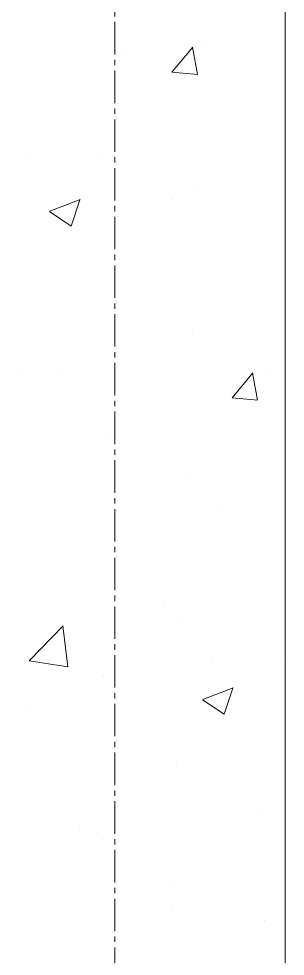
# Model space of a CAD drawing. Header units: millimetres. Extents: x 470010 to 1231400, y -134005 to 421770.
# Drawn here: x 806466 to 806623, y 162063 to 162613 of the extents above; entities that cross this region are included whole.
import ezdxf
from ezdxf.enums import TextEntityAlignment as Align

# ---------------------------------------------------------------- set-up
doc = ezdxf.new("R2010")
doc.units = ezdxf.units.MM
doc.linetypes.add('CENTER2', pattern=[28.575, 19.05, -3.175, 3.175, -3.175])
doc.layers.get('Defpoints').update_dxf_attribs({"color": 140})
doc.layers.add('АР_Стены ПЕНОблок', color=52, linetype='Continuous', lineweight=20)
doc.layers.add('АР_Штриховка', color=8, linetype='Continuous', lineweight=0)
doc.layers.add('РД_Оси_100', color=7, linetype='Continuous', lineweight=0, true_color=0x525252)
doc.styles.add('style1', font='ARIALN.TTF')

# ---------------------------------------------------------------- blocks, each defined once
blk = doc.blocks.new('СОШ_2200_АР_ОСИ_М100_28.05.24')
at = {"layer": 'РД_Оси_100', "color": 251, "linetype": 'CENTER2', "true_color": 0x636466}
blk.add_line((0, -6155), (0, 139938.679), dxfattribs=at)
blk = doc.blocks.new('A$C9108343f')
at = {"layer": 'АР_Стены ПЕНОблок', "color": 18, "linetype": 'Continuous', "lineweight": 20, "true_color": 0x000000}
blk.add_line((140904.09, 237679.49), (140904.09, 313879.49), dxfattribs=at)
at = {"layer": 'АР_Штриховка', "color": 18, "linetype": 'Continuous', "lineweight": 0, "true_color": 0x000000}
for p, q in [((140855.63, 262966.06), (140855.63, 262966.06)), ((140808.07, 262961.19), (140808.07, 262961.19)), ((140837.59, 262948.43), (140849.84, 262963.02)), ((140852.58, 262947.05), (140849.65, 262962.98)), ((140837.59, 262948.42), (140852.78, 262947.09)), ((140902.88, 262924.01), (140902.88, 262924.01)), ((140797.11, 262900.24), (140797.11, 262900.24)), ((140754.75, 262898.58), (140754.75, 262898.58)), ((140852.54, 262881.51), (140852.54, 262881.51)), ((140765.89, 262866.86), (140783.67, 262873.68)), ((140778.44, 262858.14), (140783.59, 262873.49)), ((140837.45, 262873.68), (140837.45, 262873.68)), ((140765.8, 262866.66), (140778.43, 262858.14)), ((140849.45, 262796.95), (140849.45, 262796.95)), ((140747.65, 262770.45), (140747.65, 262770.45)), ((140770.63, 262773.5), (140770.63, 262773.5)), ((140872.84, 262757.37), (140885.08, 262771.97)), ((140887.83, 262756), (140884.89, 262771.92)), ((140892.4, 262772.45), (140892.4, 262772.45)), ((140883.24, 262764.72), (140883.24, 262764.72)), ((140872.84, 262757.36), (140888.02, 262756.03)), ((140801.21, 262736.33), (140801.21, 262736.33)), ((140846.36, 262712.4), (140846.36, 262712.4)), ((140805.13, 262691.26), (140805.13, 262691.26)), ((140864.22, 262694.43), (140864.22, 262694.43)), ((140832.71, 262635.61), (140832.71, 262635.61)), ((140843.27, 262627.84), (140843.27, 262627.84)), ((140753.87, 262603.06), (140773.65, 262623.67)), ((140776.43, 262599.55), (140773.62, 262623.67)), ((140753.84, 262603.1), (140776.43, 262599.6)), ((140860.99, 262602.63), (140860.99, 262602.63)), ((140902.13, 262602.37), (140902.13, 262602.37)), ((140797.4, 262594.25), (140797.4, 262594.25)), ((140855.7, 262580.4), (140873.48, 262587.23)), ((140868.25, 262571.69), (140873.4, 262587.04)), ((140754, 262576.94), (140754, 262576.94)), ((140855.61, 262580.21), (140868.24, 262571.69)), ((140840.18, 262543.29), (140840.18, 262543.29)), ((140890.37, 262515.11), (140890.37, 262515.11)), ((140783.25, 262505.82), (140783.25, 262505.82)), ((140794.17, 262502.44), (140794.17, 262502.44)), ((140836.8, 262471.7), (140836.8, 262471.7)), ((140837.09, 262458.73), (140837.09, 262458.73)), ((140891.65, 262450.82), (140891.65, 262450.82))]:
    blk.add_line(p, q, dxfattribs=at)
at = {"layer": 'РД_Оси_100'}
blk.add_blockref('СОШ_2200_АР_ОСИ_М100_28.05.24', (140804.09, 223079.49), dxfattribs=at)
at = {"layer": 'Defpoints', "color": 18, "true_color": 0x000000, "style": 'style1'}
for p in [(143949.34, 316089.12), (143974.98, 281639.5), (143890.4, 273244.71), (143839.99, 264276.81), (143967.75, 254892.38), (12251.96, 104178.14), (12382.58, 96023.14)]:
    blk.add_attdef('АР-ПОМЕЩЕНИЕ:НАИМЕНОВАНИЕ', text='', height=100, dxfattribs=at).set_placement(p, align=Align.MIDDLE)
at = {"layer": 'Defpoints', "color": 18, "true_color": 0x000000, "style": 'style1', "flags": 8}
for p in [(143951.3, 279099.09), (143848.34, 269251.11), (143875.33, 260094.25), (144049.74, 250824.7), (163419.28, 238153.36), (155897.46, 237965.97), (183037.2, 237965.97), (143342.94, 237876.19)]:
    blk.add_attdef('АР-ПОМЕЩЕНИЕ:НАИМЕНОВАНИЕ', text='', height=100, dxfattribs=at).set_placement(p, align=Align.MIDDLE)

msp = doc.modelspace()

# ---------------------------------------------------------------- linework, layer by layer
at = {"layer": 'АР_Стены ПЕНОблок', "color": 18, "linetype": 'Continuous', "lineweight": 20, "true_color": 0x000000}
msp.add_line((806622.706, 137313.251), (806622.706, 213513.251), dxfattribs=at)
at = {"layer": 'АР_Штриховка', "color": 18, "linetype": 'Continuous', "lineweight": 0, "true_color": 0x000000}
for p, q in [((806556.207, 162582.187), (806568.452, 162596.78)), ((806571.195, 162580.813), (806568.259, 162596.734)), ((806556.206, 162582.177), (806571.388, 162580.848)), ((806484.497, 162500.616), (806502.282, 162507.442)), ((806497.052, 162491.899), (806502.202, 162507.248)), ((806484.41, 162500.422), (806497.044, 162491.9)), ((806591.45, 162391.13), (806603.695, 162405.723)), ((806606.438, 162389.756), (806603.501, 162405.677)), ((806591.449, 162391.12), (806606.631, 162389.792)), ((806472.479, 162236.814), (806492.263, 162257.433)), ((806495.038, 162233.307), (806492.231, 162257.429)), ((806472.456, 162236.863), (806495.046, 162233.359)), ((806574.31, 162214.162), (806592.094, 162220.989)), ((806586.864, 162205.445), (806592.014, 162220.794)), ((806574.222, 162213.969), (806586.857, 162205.447))]:
    msp.add_line(p, q, dxfattribs=at)

# ---------------------------------------------------------------- block references
msp.add_blockref('A$C9108343f', (665718.612, -100366.242))
at = {"layer": 'РД_Оси_100'}
msp.add_blockref('СОШ_2200_АР_ОСИ_М100_28.05.24', (806522.706, 122713.251), dxfattribs=at)

doc.saveas('drawing.dxf')
